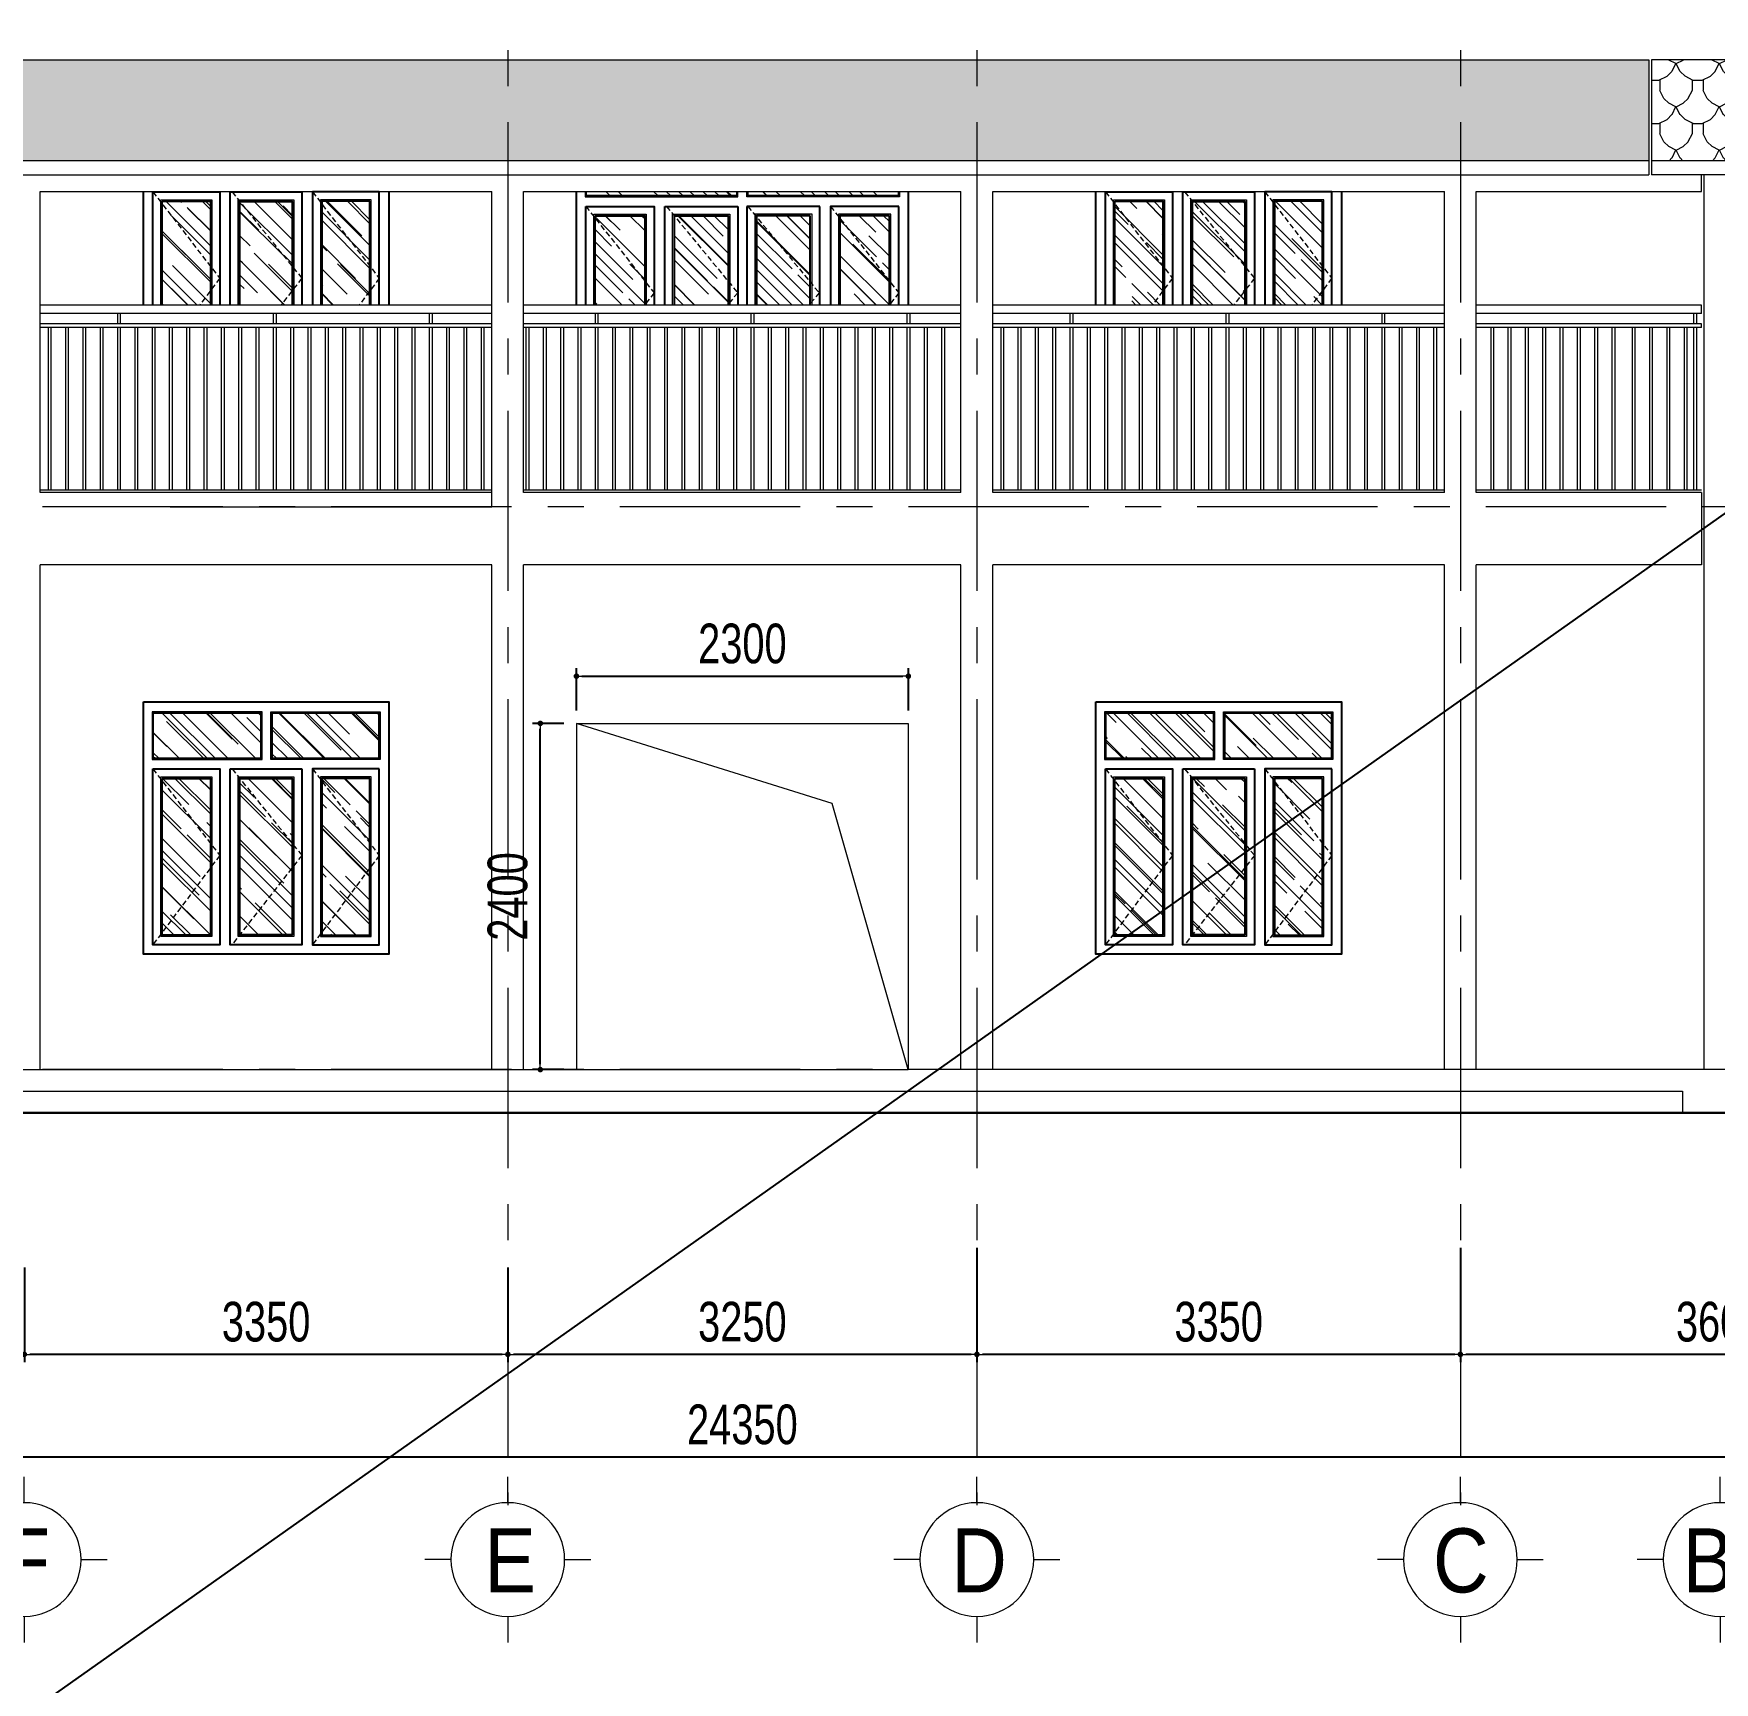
# Model space of a CAD drawing. Header units: millimetres. Extents: x -519517 to -431282, y -372679 to 113618.
# Drawn here: x -473977 to -462331, y -121075 to -109646 of the extents above; entities that cross this region are included whole.
import ezdxf
from ezdxf.enums import TextEntityAlignment as Align
from ezdxf.xclip import XClip

# ---------------------------------------------------------------- set-up
doc = ezdxf.new("R2010")
doc.units = ezdxf.units.MM
doc.header["$LTSCALE"] = 5
doc.header["$XCLIPFRAME"] = 0
for name, pattern in [('CENTER', [2, 1.25, -0.25, 0.25, -0.25]), ('CENTER2', [28.575, 19.05, -3.175, 3.175, -3.175]), ('DASHED2', [0.375, 0.25, -0.125])]:
    doc.linetypes.add(name, pattern=pattern)
doc.layers.get('0').update_dxf_attribs({"linetype": 'CENTER2'})
for name, color, linetype, lineweight in [('2', 2, 'Continuous', 20), ('21', 7, 'Continuous', 25), ('BICO-250-HATCH', 250, 'Continuous', 9), ('BICO-9-NÉT CỬA', 9, 'Continuous', 25), ('DIM', 156, 'Continuous', 13), ('hatch1 @ 1', 136, 'Continuous', 9), ('KMG MANH', 8, 'Continuous', 13), ('LC Dim', 8, 'Continuous', 18), ('LC ISO', 153, 'Continuous', 13), ('LC Net manh', 9, 'Continuous', 5), ('LC Text1', 3, 'Continuous', 20), ('manh2', 155, 'Continuous', 9), ('NOITHAT', 125, 'Continuous', 13), ('thay1', 63, 'Continuous', 18), ('truc', 76, 'CENTER', 9), ('ĐT-250-HATCH', 250, 'Continuous', 9)]:
    doc.layers.add(name, color=color, linetype=linetype, lineweight=lineweight)
doc.layers.add('KCS_Plotter', color=11, linetype='Continuous', plot=False)
doc.styles.add('HOATBIF', font='hoatbif.shx', dxfattribs={"width": 0.75})
doc.styles.add('LC 1', font='VHAVANB.TTF')
doc.dimstyles.new('Copy of 1-110', dxfattribs={"dimscale": 110, "dimtxt": 2.5, "dimasz": 0.35, "dimexe": 0.5, "dimexo": 0, "dimgap": 0.8, "dimtad": 1, "dimdec": 0, "dimzin": 0, "dimdsep": 46, "dimtxsty": 'HOATBIF', "dimblk1": 'DOT', "dimblk2": 'DOT', "dimsah": 1, "dimcen": -1, "dimdle": 1, "dimclrd": 256, "dimclre": 256, "dimclrt": 4, "dimadec": 3, "dimazin": 2, "dimtfac": 0.333333, "dimtdec": 0, "dimtix": 1, "dimtmove": 2, "dimatfit": 3, "dimldrblk": 'DOT', "dimfxl": 1, "dimtvp": 0.833333, "dimtolj": 1, "dimtzin": 0, "dimarcsym": 0})

# ---------------------------------------------------------------- blocks, each defined once
blk = doc.blocks.new('DOT')
at = {"color": 0, "linetype": 'ByBlock'}
blk.add_line((-0.5, 0), (-1, 0), dxfattribs=at)
at = {"color": 0, "linetype": 'ByBlock', "const_width": 0.5}
blk.add_lwpolyline([(-0.25, 0, 1), (0.25, 0, 1)], format="xyb", close=True, dxfattribs=at)
blk = doc.blocks.new('*D651')
at = {"layer": 'Defpoints', "color": 0, "transparency": 16777216}
for p in [(-464091, -118062), (-460491, -118117), (-464091, -118801)]:
    blk.add_point(p, dxfattribs=at)
at = {"layer": 'LC Dim', "lineweight": -2, "transparency": 16777216}
for p, q in [((-464091, -118062), (-464091, -118856)), ((-460491, -118117), (-460491, -118856)), ((-460530, -118801), (-464053, -118801))]:
    blk.add_line(p, q, dxfattribs=at)
at = {"layer": 'LC Dim', "lineweight": -2, "transparency": 16777216, "xscale": 38.5, "yscale": 38.5, "zscale": 38.5, "rotation": 180}
blk.add_blockref('DOT', (-464091, -118801), dxfattribs=at)
at = {"layer": 'LC Dim', "lineweight": -2, "transparency": 16777216, "xscale": 38.5, "yscale": 38.5, "zscale": 38.5}
blk.add_blockref('DOT', (-460491, -118801), dxfattribs=at)
at = {"layer": 'LC Dim', "color": 4, "transparency": 16777216, "insert": (-462291, -118576), "char_height": 275, "attachment_point": 5, "style": 'HOATBIF'}
blk.add_mtext('\\A1;3600', dxfattribs=at)
blk = doc.blocks.new('_Dot')
at = {"color": 0, "linetype": 'ByBlock', "lineweight": -2}
blk.add_line((-0.5, 0), (-1, 0), dxfattribs=at)
at = {"color": 0, "linetype": 'ByBlock', "const_width": 0.5}
blk.add_lwpolyline([(-0.25, 0, 1), (0.25, 0, 1)], format="xyb", close=True, dxfattribs=at)
blk = doc.blocks.new('*D652')
at = {"layer": 'Defpoints', "color": 0, "transparency": 16777216}
for p in [(-467441, -118062), (-464091, -118062), (-467441, -118801)]:
    blk.add_point(p, dxfattribs=at)
at = {"layer": 'LC Dim', "lineweight": -2, "transparency": 16777216}
for p, q in [((-467441, -118062), (-467441, -118856)), ((-464091, -118062), (-464091, -118856)), ((-464130, -118801), (-467403, -118801))]:
    blk.add_line(p, q, dxfattribs=at)
at = {"layer": 'LC Dim', "lineweight": -2, "transparency": 16777216, "xscale": 38.5, "yscale": 38.5, "zscale": 38.5, "rotation": 180}
blk.add_blockref('DOT', (-467441, -118801), dxfattribs=at)
at = {"layer": 'LC Dim', "lineweight": -2, "transparency": 16777216, "xscale": 38.5, "yscale": 38.5, "zscale": 38.5}
blk.add_blockref('DOT', (-464091, -118801), dxfattribs=at)
at = {"layer": 'LC Dim', "color": 4, "transparency": 16777216, "insert": (-465766, -118576), "char_height": 275, "attachment_point": 5, "style": 'HOATBIF'}
blk.add_mtext('\\A1;3350', dxfattribs=at)
blk = doc.blocks.new('*D653')
at = {"layer": 'Defpoints', "color": 0, "transparency": 16777216}
for p in [(-467441, -118062), (-470691, -118199), (-470691, -118801)]:
    blk.add_point(p, dxfattribs=at)
at = {"layer": 'LC Dim', "lineweight": -2, "transparency": 16777216}
for p, q in [((-467441, -118062), (-467441, -118856)), ((-470691, -118199), (-470691, -118856)), ((-467480, -118801), (-470653, -118801))]:
    blk.add_line(p, q, dxfattribs=at)
at = {"layer": 'LC Dim', "lineweight": -2, "transparency": 16777216, "xscale": 38.5, "yscale": 38.5, "zscale": 38.5, "rotation": 180}
blk.add_blockref('DOT', (-470691, -118801), dxfattribs=at)
at = {"layer": 'LC Dim', "lineweight": -2, "transparency": 16777216, "xscale": 38.5, "yscale": 38.5, "zscale": 38.5}
blk.add_blockref('DOT', (-467441, -118801), dxfattribs=at)
at = {"layer": 'LC Dim', "color": 4, "transparency": 16777216, "insert": (-469066, -118576), "char_height": 275, "attachment_point": 5, "style": 'HOATBIF'}
blk.add_mtext('\\A1;3250', dxfattribs=at)
blk = doc.blocks.new('*D654')
at = {"layer": 'Defpoints', "color": 0, "transparency": 16777216}
for p in [(-474041, -118199), (-470691, -118199), (-474041, -118801)]:
    blk.add_point(p, dxfattribs=at)
at = {"layer": 'LC Dim', "lineweight": -2, "transparency": 16777216}
for p, q in [((-474041, -118199), (-474041, -118856)), ((-470691, -118199), (-470691, -118856)), ((-470730, -118801), (-474003, -118801))]:
    blk.add_line(p, q, dxfattribs=at)
at = {"layer": 'LC Dim', "lineweight": -2, "transparency": 16777216, "xscale": 38.5, "yscale": 38.5, "zscale": 38.5, "rotation": 180}
blk.add_blockref('DOT', (-474041, -118801), dxfattribs=at)
at = {"layer": 'LC Dim', "lineweight": -2, "transparency": 16777216, "xscale": 38.5, "yscale": 38.5, "zscale": 38.5}
blk.add_blockref('DOT', (-470691, -118801), dxfattribs=at)
at = {"layer": 'LC Dim', "color": 4, "transparency": 16777216, "insert": (-472366, -118576), "char_height": 275, "attachment_point": 5, "style": 'HOATBIF'}
blk.add_mtext('\\A1;3350', dxfattribs=at)
blk = doc.blocks.new('*D657')
at = {"layer": 'Defpoints', "color": 0, "transparency": 16777216}
for p in [(-481241, -118062), (-456891, -118062), (-481241, -119513)]:
    blk.add_point(p, dxfattribs=at)
at = {"layer": 'LC Dim', "lineweight": -2, "transparency": 16777216}
for p, q in [((-481241, -118062), (-481241, -119568)), ((-456891, -118062), (-456891, -119568)), ((-456930, -119513), (-481203, -119513))]:
    blk.add_line(p, q, dxfattribs=at)
at = {"layer": 'LC Dim', "lineweight": -2, "transparency": 16777216, "xscale": 38.5, "yscale": 38.5, "zscale": 38.5, "rotation": 180}
blk.add_blockref('DOT', (-481241, -119513), dxfattribs=at)
at = {"layer": 'LC Dim', "lineweight": -2, "transparency": 16777216, "xscale": 38.5, "yscale": 38.5, "zscale": 38.5}
blk.add_blockref('DOT', (-456891, -119513), dxfattribs=at)
at = {"layer": 'LC Dim', "color": 4, "transparency": 16777216, "insert": (-469066, -119288), "char_height": 275, "attachment_point": 5, "style": 'HOATBIF'}
blk.add_mtext('\\A1;24350', dxfattribs=at)
blk = doc.blocks.new('cusoooo1')
at = {"layer": 'BICO-250-HATCH'}
h = blk.add_hatch(dxfattribs=at)
h.set_pattern_fill('AR-RROOF', color=256, scale=7, angle=45, style=0)
h.set_pattern_definition([(45, (288490.56, 96880.12), (150.8683, 402.315474), [2667, -355.6, 889, -177.8]), (45, (288594.91, 97110.2), (-292.93595, 41.48878), [533.4, -58.674, 1066.8, -133.35]), (45, (288446.56, 97049.85), (569.527843, 737.997448), [1422.4, -248.92, 711.2, -177.8])])
h.paths.add_polyline_path([(746940, -49275), (746196, -49275), (746196, -49592), (746940, -49592)])
h.paths.add_polyline_path([(747013, -49275), (747013, -49592), (747764, -49592), (747764, -49275)])
h.paths.add_polyline_path([(746261, -50816), (746594, -50816), (746594, -49729), (746261, -49729)])
h.paths.add_polyline_path([(746799, -50813), (747161, -50813), (747161, -49730), (746799, -49730)])
h.paths.add_polyline_path([(747366, -50816), (747699, -50816), (747699, -49729), (747366, -49729)])
at = {"layer": '21', "ltscale": 0.5}
blk.add_line((747764, -49592), (747764, -49275), dxfattribs=at)
at = {"layer": 'BICO-9-NÉT CỬA', "ltscale": 0.5}
for p, q in [((747222, -49664), (746732, -49664)), ((747228, -49664), (747208, -49664)), ((747228, -50882), (747228, -49664)), ((747228, -50882), (747228, -49664))]:
    blk.add_line(p, q, dxfattribs=at)
for points in [[(747830, -49198), (746130, -49198), (746130, -50948), (747830, -50948), (747830, -49198)], [(746940, -49275), (746196, -49275), (746196, -49592), (746940, -49592)], [(747013, -49275), (747764, -49275), (747764, -49592), (747013, -49592)], [(747161, -49730), (746799, -49730), (746799, -50813), (747161, -50813)]]:
    blk.add_lwpolyline(points, close=True, dxfattribs=at)
for points in [[(746196, -49592), (746196, -49275), (746940, -49275), (746940, -49592), (746196, -49592)], [(747764, -49592), (747764, -49275), (747013, -49275), (747013, -49592), (747764, -49592)], [(746732, -49664), (746732, -50882), (747222, -50882)], [(747222, -50882), (747228, -50882), (747228, -49664)]]:
    blk.add_lwpolyline(points, dxfattribs=at)
at = {"layer": 'BICO-9-NÉT CỬA'}
for points in [[(746196, -49664), (746659, -49664), (746659, -50882), (746196, -50882)], [(747764, -49664), (747301, -49664), (747301, -50882), (747764, -50882)], [(746261, -49729), (746594, -49729), (746594, -50816), (746261, -50816)], [(747699, -49729), (747366, -49729), (747366, -50816), (747699, -50816)]]:
    blk.add_lwpolyline(points, close=True, dxfattribs=at)
at = {"layer": 'manh2'}
for points in [[(746946, -49269), (746190, -49269), (746190, -49598), (746946, -49598)], [(747007, -49269), (747770, -49269), (747770, -49598), (747007, -49598)], [(746251, -49719), (746604, -49719), (746604, -50826), (746251, -50826)], [(747173, -49718), (746787, -49718), (746787, -50825), (747173, -50825)], [(747709, -49719), (747356, -49719), (747356, -50826), (747709, -50826)]]:
    blk.add_lwpolyline(points, close=True, dxfattribs=at)
at = {"layer": 'NOITHAT', "linetype": 'DASHED2', "ltscale": 30}
for points in [[(746659, -49664), (746196, -50263), (746659, -50882)], [(747216, -49664), (746732, -50263), (747216, -50882)], [(747764, -49664), (747301, -50263), (747764, -50882)]]:
    blk.add_lwpolyline(points, dxfattribs=at)
blk = doc.blocks.new('cuavom')
at = {"layer": 'BICO-250-HATCH'}
h = blk.add_hatch(dxfattribs=at)
h.set_pattern_fill('AR-RROOF', color=256, scale=7, angle=45, style=0)
h.set_pattern_definition([(45, (-771468.38, 37607.26), (150.868303, 402.315474), [2667, -355.6, 889, -177.8]), (45, (-771364.03, 37837.34), (-292.935955, 41.48878), [533.4, -58.674, 1066.8, -133.35]), (45, (-771512.39, 37776.99), (569.527843, 737.997448), [1422.4, -248.92, 711.2, -177.8])])
h.paths.add_polyline_path([(-1033, -400), (1033, -400, 0.31937)])
h.paths.add_polyline_path([(-1084, -477), (-1084, -794), (-37, -794), (-37, -477)])
h.paths.add_polyline_path([(36, -477), (36, -794), (1084, -794), (1084, -477)])
h.paths.add_polyline_path([(676, -1383), (1019, -949), (1019, -931), (676, -931)])
h.paths.add_polyline_path([(1019, -949), (676, -1383), (676, -1550), (1019, -1999)])
h.paths.add_polyline_path([(676, -2018), (1019, -2018), (1019, -1999), (676, -1550)])
h.paths.add_polyline_path([(471, -2015), (471, -2015), (99, -1549), (99, -2015)])
h.paths.add_polyline_path([(99, -1549), (471, -2015), (471, -933), (99, -1384)])
h.paths.add_polyline_path([(99, -1384), (471, -933), (471, -932), (99, -932)])
h.paths.add_polyline_path([(-99, -940), (-471, -1391), (-471, -1541), (-99, -2007)])
h.paths.add_polyline_path([(-99, -940), (-99, -932), (-471, -932), (-471, -1391)])
h.paths.add_polyline_path([(-471, -2015), (-99, -2015), (-99, -2007), (-471, -1541)])
h.paths.add_polyline_path([(-676, -949), (-1019, -1383), (-1019, -1550), (-676, -1999)])
h.paths.add_polyline_path([(-1019, -1550), (-1019, -2018), (-676, -2018), (-676, -1999)])
h.paths.add_polyline_path([(-676, -949), (-676, -931), (-1019, -931), (-1019, -1383)])
at = {"layer": '21', "ltscale": 0.5}
blk.add_line((1084, -794), (1084, -477), dxfattribs=at)
at = {"layer": 'BICO-9-NÉT CỬA', "ltscale": 0.5}
for p, q in [((-538, -2084), (-538, -866)), ((-538, -866), (-518, -866)), ((-538, -2084), (-538, -866)), ((-532, -866), (-32, -866)), ((532, -866), (32, -866)), ((538, -866), (518, -866)), ((538, -2084), (538, -866)), ((538, -2084), (538, -866))]:
    blk.add_line(p, q, dxfattribs=at)
for points in [[(-1150, -400), (-1150, -2150), (1150, -2150), (1150, -400), (1150, -400)], [(1033, -400), (-1033, -400)], [(-1084, -794), (-1084, -477), (-37, -477), (-37, -794), (-1084, -794)], [(1084, -794), (1084, -477), (36, -477), (36, -794), (1084, -794)], [(-532, -2084), (-538, -2084), (-538, -866)], [(-32, -866), (-32, -2084), (-532, -2084)], [(32, -866), (32, -2084), (532, -2084)], [(532, -2084), (538, -2084), (538, -866)]]:
    blk.add_lwpolyline(points, dxfattribs=at)
for points in [[(-37, -477), (-1084, -477), (-1084, -794), (-37, -794)], [(36, -477), (1084, -477), (1084, -794), (36, -794)], [(-471, -932), (-99, -932), (-99, -2015), (-471, -2015)], [(471, -932), (99, -932), (99, -2015), (471, -2015)]]:
    blk.add_lwpolyline(points, close=True, dxfattribs=at)
at = {"layer": 'BICO-9-NÉT CỬA'}
for points in [[(-1084, -866), (-611, -866), (-611, -2084), (-1084, -2084)], [(-1019, -931), (-676, -931), (-676, -2018), (-1019, -2018)], [(1084, -866), (611, -866), (611, -2084), (1084, -2084)], [(1019, -931), (676, -931), (676, -2018), (1019, -2018)]]:
    blk.add_lwpolyline(points, close=True, dxfattribs=at)
at = {"layer": 'BICO-9-NÉT CỬA', "ltscale": 0.5}
for radius, start, end in [(1853, 51.6373, 128.3627), (1783, 54.5761, 125.4239)]:
    blk.add_arc((0, -1853), radius, start, end, dxfattribs=at)
at = {"layer": 'manh2'}
for points in [[(-31, -471), (-1090, -471), (-1090, -800), (-31, -800)], [(30, -471), (1090, -471), (1090, -800), (30, -800)], [(-1029, -921), (-666, -921), (-666, -2028), (-1029, -2028)], [(-483, -920), (-87, -920), (-87, -2027), (-483, -2027)], [(483, -920), (87, -920), (87, -2027), (483, -2027)], [(1029, -921), (666, -921), (666, -2028), (1029, -2028)]]:
    blk.add_lwpolyline(points, close=True, dxfattribs=at)
at = {"layer": 'NOITHAT', "linetype": 'DASHED2', "ltscale": 30}
for points in [[(-611, -866), (-1084, -1465), (-611, -2084)], [(-38, -866), (-532, -1465), (-38, -2084)], [(526, -866), (32, -1465), (526, -2084)], [(1084, -866), (611, -1465), (1084, -2084)]]:
    blk.add_lwpolyline(points, dxfattribs=at)
blk = doc.blocks.new('TTRUC')
at = {"layer": 'LC ISO'}
for p, q in [((0, 6.95), (0, 10.13)), ((-6.95, 0), (-10.13, 0)), ((6.95, 0), (10.13, 0)), ((0, -6.95), (0, -10.13))]:
    blk.add_line(p, q, dxfattribs=at)
at = {"layer": 'LC Net manh'}
blk.add_circle((0, 0), 6.95, dxfattribs=at)
blk = doc.blocks.new('*D726')
at = {"layer": 'Defpoints', "color": 0, "transparency": 16777216}
for p in [(-467916, -114100), (-470216, -114337), (-467916, -114337)]:
    blk.add_point(p, dxfattribs=at)
at = {"layer": 'LC Dim', "lineweight": -2, "transparency": 16777216}
for p, q in [((-470216, -114337), (-470216, -114045)), ((-470178, -114100), (-467955, -114100)), ((-467916, -114337), (-467916, -114045))]:
    blk.add_line(p, q, dxfattribs=at)
at = {"layer": 'LC Dim', "lineweight": -2, "transparency": 16777216, "xscale": 38.5, "yscale": 38.5, "zscale": 38.5, "rotation": 180}
blk.add_blockref('DOT', (-470216, -114100), dxfattribs=at)
at = {"layer": 'LC Dim', "lineweight": -2, "transparency": 16777216, "xscale": 38.5, "yscale": 38.5, "zscale": 38.5}
blk.add_blockref('DOT', (-467916, -114100), dxfattribs=at)
at = {"layer": 'LC Dim', "color": 4, "transparency": 16777216, "insert": (-469066, -113875), "char_height": 275, "attachment_point": 5, "style": 'HOATBIF'}
blk.add_mtext('\\A1;2300', dxfattribs=at)
blk = doc.blocks.new('*D727')
at = {"layer": 'Defpoints', "color": 0, "transparency": 16777216}
for p in [(-470466, -114427), (-470303, -114427), (-470303, -116827)]:
    blk.add_point(p, dxfattribs=at)
at = {"layer": 'LC Dim', "lineweight": -2, "transparency": 16777216}
for p, q in [((-470303, -114427), (-470521, -114427)), ((-470466, -116789), (-470466, -114466)), ((-470303, -116827), (-470521, -116827))]:
    blk.add_line(p, q, dxfattribs=at)
at = {"layer": 'LC Dim', "lineweight": -2, "transparency": 16777216, "xscale": 38.5, "yscale": 38.5, "zscale": 38.5}
for p, rotation in [((-470466, -114427), 90), ((-470466, -116827), 270)]:
    blk.add_blockref('DOT', p, dxfattribs=dict(at, rotation=rotation))
at = {"layer": 'LC Dim', "color": 4, "transparency": 16777216, "insert": (-470692, -115627), "char_height": 275, "attachment_point": 5, "rotation": 90, "style": 'HOATBIF'}
blk.add_mtext('\\A1;2400', dxfattribs=at)

msp = doc.modelspace()

# ---------------------------------------------------------------- hatches: boundary and pattern name
at = {"layer": 'hatch1 @ 1'}
h = msp.add_hatch(dxfattribs=at)
h.set_pattern_fill('NTA-MD01', color=256, scale=400)
h.set_pattern_definition([(0, (8069.9, -42885.78), (0, 400), [40, -360]), (0, (8429.9, -42885.78), (0, 400), [40, -360]), (0, (8229.9, -42685.78), (0, 400), [80, -320]), (90, (8069.9, -42565.78), (-400, 2e-14), [80, -320]), (90, (8269.9, -42765.78), (-400, 2e-14), [80, -320]), (45, (8189.9, -42845.78), (0, 400), [113.1371, -452.54834]), (45, (8189.9, -42785.78), (0, 400), [113.1371, -452.54834]), (45, (8389.9, -42645.78), (0, 400), [113.1371, -452.54834]), (45, (8389.9, -42585.78), (0, 400), [113.1371, -452.54834]), (135, (8149.9, -42645.78), (-400, 4e-14), [113.1371, -452.54834]), (135, (8149.9, -42585.78), (-400, 4e-14), [113.1371, -452.54834]), (135, (8349.9, -42845.78), (-400, 4e-14), [113.1371, -452.54834]), (135, (8349.9, -42785.78), (-400, 4e-14), [113.1371, -452.54834]), (26.56505, (8109.9, -42885.78), (400, 3e-07), [89.44, -804.9872]), (26.56505, (8309.9, -42685.78), (400, 3e-07), [89.44, -804.9872]), (26.56505, (8129.9, -42815.78), (400, 3e-07), [67.08, -827.3472]), (26.56505, (8409.9, -42815.78), (400, 3e-07), [67.08, -827.3472]), (26.56505, (8209.9, -42615.78), (400, 3e-07), [67.08, -827.3472]), (26.56505, (8329.9, -42615.78), (400, 3e-07), [67.08, -827.3472]), (333.43495, (8349.9, -42845.78), (400, -3e-07), [89.44, -804.9872]), (333.43495, (8149.9, -42645.78), (400, -3e-07), [89.44, -804.9872]), (333.43495, (8069.9, -42785.78), (400, -3e-07), [67.08, -827.3472]), (333.43495, (8349.9, -42785.78), (400, -3e-07), [67.08, -827.3472]), (333.43495, (8149.9, -42585.78), (400, -3e-07), [67.08, -827.3472]), (333.43495, (8269.9, -42585.78), (400, -3e-07), [67.08, -827.3472])])
h.paths.add_polyline_path([(-475346.5, -109827.1), (-475346.5, -110525.5), (-474041.5, -110525.5), (-474041.5, -109827.1)])
h.paths.add_polyline_path([(-474041.5, -109827.1), (-474041.5, -110525.5), (-470691.5, -110525.5), (-470691.5, -109827.1)])
h.paths.add_polyline_path([(-470691.5, -109827.1), (-470691.5, -110525.5), (-467441.5, -110525.5), (-467441.5, -109827.1)])
h.paths.add_polyline_path([(-467441.5, -109827.1), (-467441.5, -110525.5), (-464091.5, -110525.5), (-464091.5, -109827.1)])
h.paths.add_polyline_path([(-464091.5, -109827.1), (-464091.5, -110525.5), (-462786.5, -110525.5), (-462786.5, -109827.1)])
at = {"layer": 'ĐT-250-HATCH'}
h = msp.add_hatch(dxfattribs=at)
h.set_pattern_fill('MISC02', color=256, scale=50, style=0, pattern_type=2)
h.set_pattern_definition([(26.56505, (-1277815.7, -76369.8), (6e-06, 299.99982), [63.167, -607.6535]), (26.56505, (-1278115.7, -76369.8), (6e-06, 299.99982), [63.167, -607.6535]), (63.43495, (-1277725.22, -76307.57), (-6e-06, 299.999824), [60.3815, -610.439]), (63.43495, (-1278025.22, -76307.57), (-6e-06, 299.999824), [60.3815, -610.439]), (45, (-1278059.2, -76341.55), (2e-14, 299.99995), [48.057, -376.207]), (135, (-1278234.74, -76341.55), (2e-14, 299.99995), [48.057, -376.207]), (0, (-1278178.24, -76369.8), (0, 300), [62.5425, -237.4575]), (116.56505, (-1277968.72, -76307.57), (6e-06, 299.999824), [60.3815, -610.439]), (116.56505, (-1278268.72, -76307.57), (6e-06, 299.999824), [60.3815, -610.439]), (153.43495, (-1277878.24, -76369.8), (-6e-06, 299.99982), [63.167, -607.6535]), (153.43495, (-1278178.24, -76369.8), (-6e-06, 299.99982), [63.167, -607.6535]), (270, (-1278109.47, -76069.8), (300, -6e-14), [68.771, -231.229]), (135, (-1278047.24, -76229.05), (2e-14, 299.99995), [48.057, -376.207]), (153.43495, (-1277698.2, -76253.56), (-6e-06, 299.99982), [54.81, -616.01]), (153.43495, (-1277998.2, -76253.56), (-6e-06, 299.99982), [54.81, -616.01]), (116.56505, (-1277781.22, -76195.07), (6e-06, 299.999824), [63.167, -607.6535]), (116.56505, (-1278081.22, -76195.07), (6e-06, 299.999824), [63.167, -607.6535]), (63.43495, (-1277912.72, -76195.07), (-6e-06, 299.999824), [63.167, -607.6535]), (63.43495, (-1278212.72, -76195.07), (-6e-06, 299.999824), [63.167, -607.6535]), (45, (-1278246.7, -76229.05), (2e-14, 299.99995), [48.057, -376.207]), (270, (-1278184.47, -76069.8), (300, -6e-14), [68.771, -231.229]), (26.56505, (-1277995.72, -76253.56), (6e-06, 299.99982), [54.81, -616.01]), (26.56505, (-1278295.72, -76253.56), (6e-06, 299.99982), [54.81, -616.01])])
h.paths.add_polyline_path([(-456416.5, -110527.1), (-460491.5, -110527.1), (-460491.5, -109827.1), (-456416.5, -109827.1)])
h.paths.add_polyline_path([(-460491.5, -110527.1), (-462766.5, -110527.1), (-462766.5, -109827.1), (-460491.5, -109827.1)])

# ---------------------------------------------------------------- linework, layer by layer
at = {"layer": '2'}
for p, q in [((-475346.5, -109827.1), (-462786.5, -109827.1)), ((-462786.5, -109827.1), (-462786.5, -110625.5)), ((-462766.5, -109827.1), (-462766.5, -110625.5)), ((-456416.5, -109827.1), (-462766.5, -109827.1)), ((-475346.5, -110525.5), (-462786.5, -110525.5)), ((-475346.5, -110625.5), (-462786.5, -110625.5)), ((-456416.5, -110527.1), (-462766.5, -110527.1)), ((-456416.5, -110625.5), (-462766.5, -110625.5)), ((-462421.5, -110740.2), (-462421.5, -110625.5)), ((-462401.5, -116827.1), (-462401.5, -110625.5)), ((-473931.5, -110740.2), (-470801.5, -110740.2)), ((-470581.5, -110740.2), (-467551.5, -110740.2)), ((-467331.5, -110740.2), (-464201.5, -110740.2)), ((-463981.5, -110740.2), (-462421.5, -110740.2)), ((-470216.5, -114427.1), (-470216.5, -116827.1)), ((-467916.5, -114427.1), (-467916.5, -116827.1)), ((-481351.5, -116827.1), (-470216.5, -116827.1)), ((-462551.5, -116977.1), (-462551.5, -117127.1))]:
    msp.add_line(p, q, dxfattribs=at)
for points in [[(-470216.5, -114427.1), (-467916.5, -114427.1)], [(-470216.5, -116827.1), (-467916.5, -116827.1)], [(-481651.5, -117127.1), (-481651.5, -116977.1), (-462551.5, -116977.1)]]:
    msp.add_lwpolyline(points, dxfattribs=at)
at = {"layer": '2', "const_width": 15}
msp.add_lwpolyline([(-455301, -117127.1), (-482721.7, -117127.1)], dxfattribs=at)
at = {"layer": 'DIM'}
msp.add_lwpolyline([(-467916.5, -116827.1), (-468443.9, -114983.4), (-470216.5, -114427.1)], dxfattribs=at)
at = {"layer": 'KCS_Plotter'}
msp.add_line((-490081.8, -132648.4), (-442831.8, -99235.9), dxfattribs=at)
at = {"layer": 'KMG MANH'}
for p, q in [((-470801.5, -111527.1), (-473931.5, -111527.1)), ((-467551.5, -111527.1), (-470581.5, -111527.1)), ((-464201.5, -111527.1), (-467331.5, -111527.1)), ((-462421.5, -111527.1), (-463981.5, -111527.1)), ((-470801.5, -111587.1), (-473931.5, -111587.1)), ((-470801.5, -111657.1), (-473931.5, -111657.1)), ((-473396.5, -111587.1), (-473396.5, -111657.1)), ((-473376.5, -111587.1), (-473376.5, -111657.1)), ((-472316.5, -111587.1), (-472316.5, -111657.1)), ((-472296.5, -111587.1), (-472296.5, -111657.1)), ((-471236.5, -111587.1), (-471236.5, -111657.1)), ((-471216.5, -111587.1), (-471216.5, -111657.1)), ((-467551.5, -111587.1), (-470581.5, -111587.1)), ((-467551.5, -111657.1), (-470581.5, -111657.1)), ((-470086.5, -111587.1), (-470086.5, -111657.1)), ((-470066.5, -111587.1), (-470066.5, -111657.1)), ((-469006.5, -111587.1), (-469006.5, -111657.1)), ((-468986.5, -111587.1), (-468986.5, -111657.1)), ((-467926.5, -111587.1), (-467926.5, -111657.1)), ((-467906.5, -111587.1), (-467906.5, -111657.1)), ((-464201.5, -111587.1), (-467331.5, -111587.1)), ((-464201.5, -111657.1), (-467331.5, -111657.1)), ((-466796.5, -111587.1), (-466796.5, -111657.1)), ((-466776.5, -111587.1), (-466776.5, -111657.1)), ((-465716.5, -111587.1), (-465716.5, -111657.1)), ((-465696.5, -111587.1), (-465696.5, -111657.1)), ((-464636.5, -111587.1), (-464636.5, -111657.1)), ((-464616.5, -111587.1), (-464616.5, -111657.1)), ((-462421.5, -111587.1), (-463981.5, -111587.1)), ((-462421.5, -111657.1), (-463981.5, -111657.1)), ((-462476.5, -111587.1), (-462476.5, -111657.1)), ((-462456.5, -111587.1), (-462456.5, -111657.1)), ((-470801.5, -111682.1), (-473931.5, -111682.1)), ((-467551.5, -111682.1), (-470581.5, -111682.1)), ((-464201.5, -111682.1), (-467331.5, -111682.1)), ((-462421.5, -111682.1), (-463981.5, -111682.1))]:
    msp.add_line(p, q, dxfattribs=at)
at = {"layer": 'KMG MANH', "ltscale": 5}
for p, q in [((-473876.5, -111682.1), (-473876.5, -112807.1)), ((-473856.5, -111682.1), (-473856.5, -112807.1)), ((-473756.5, -111682.1), (-473756.5, -112807.1)), ((-473736.5, -111682.1), (-473736.5, -112807.1)), ((-473636.5, -111682.1), (-473636.5, -112807.1)), ((-473616.5, -111682.1), (-473616.5, -112807.1)), ((-473516.5, -111682.1), (-473516.5, -112807.1)), ((-473496.5, -111682.1), (-473496.5, -112807.1)), ((-473396.5, -111682.1), (-473396.5, -112807.1)), ((-473376.5, -111682.1), (-473376.5, -112807.1)), ((-473276.5, -111682.1), (-473276.5, -112807.1)), ((-473256.5, -111682.1), (-473256.5, -112807.1)), ((-473156.5, -111682.1), (-473156.5, -112807.1)), ((-473136.5, -111682.1), (-473136.5, -112807.1)), ((-473036.5, -111682.1), (-473036.5, -112807.1)), ((-473016.5, -111682.1), (-473016.5, -112807.1)), ((-472916.5, -111682.1), (-472916.5, -112807.1)), ((-472896.5, -111682.1), (-472896.5, -112807.1)), ((-472796.5, -111682.1), (-472796.5, -112807.1)), ((-472776.5, -111682.1), (-472776.5, -112807.1)), ((-472676.5, -111682.1), (-472676.5, -112807.1)), ((-472656.5, -111682.1), (-472656.5, -112807.1)), ((-472556.5, -111682.1), (-472556.5, -112807.1)), ((-472536.5, -111682.1), (-472536.5, -112807.1)), ((-472436.5, -111682.1), (-472436.5, -112807.1)), ((-472416.5, -111682.1), (-472416.5, -112807.1)), ((-472316.5, -111682.1), (-472316.5, -112807.1)), ((-472296.5, -111682.1), (-472296.5, -112807.1)), ((-472196.5, -111682.1), (-472196.5, -112807.1)), ((-472176.5, -111682.1), (-472176.5, -112807.1)), ((-472076.5, -111682.1), (-472076.5, -112807.1)), ((-472056.5, -111682.1), (-472056.5, -112807.1)), ((-471956.5, -111682.1), (-471956.5, -112807.1)), ((-471936.5, -111682.1), (-471936.5, -112807.1)), ((-471836.5, -111682.1), (-471836.5, -112807.1)), ((-471816.5, -111682.1), (-471816.5, -112807.1)), ((-471716.5, -111682.1), (-471716.5, -112807.1)), ((-471696.5, -111682.1), (-471696.5, -112807.1)), ((-471596.5, -111682.1), (-471596.5, -112807.1)), ((-471576.5, -111682.1), (-471576.5, -112807.1)), ((-471476.5, -111682.1), (-471476.5, -112807.1)), ((-471456.5, -111682.1), (-471456.5, -112807.1)), ((-471356.5, -111682.1), (-471356.5, -112807.1)), ((-471336.5, -111682.1), (-471336.5, -112807.1)), ((-471236.5, -111682.1), (-471236.5, -112807.1)), ((-471216.5, -111682.1), (-471216.5, -112807.1)), ((-471116.5, -111682.1), (-471116.5, -112807.1)), ((-471096.5, -111682.1), (-471096.5, -112807.1)), ((-470996.5, -111682.1), (-470996.5, -112807.1)), ((-470976.5, -111682.1), (-470976.5, -112807.1)), ((-470876.5, -111682.1), (-470876.5, -112807.1)), ((-470856.5, -111682.1), (-470856.5, -112807.1)), ((-470566.5, -111682.1), (-470566.5, -112807.1)), ((-470546.5, -111682.1), (-470546.5, -112807.1)), ((-470446.5, -111682.1), (-470446.5, -112807.1)), ((-470426.5, -111682.1), (-470426.5, -112807.1)), ((-470326.5, -111682.1), (-470326.5, -112807.1)), ((-470306.5, -111682.1), (-470306.5, -112807.1)), ((-470206.5, -111682.1), (-470206.5, -112807.1)), ((-470186.5, -111682.1), (-470186.5, -112807.1)), ((-470086.5, -111682.1), (-470086.5, -112807.1)), ((-470066.5, -111682.1), (-470066.5, -112807.1)), ((-469966.5, -111682.1), (-469966.5, -112807.1)), ((-469946.5, -111682.1), (-469946.5, -112807.1)), ((-469846.5, -111682.1), (-469846.5, -112807.1)), ((-469826.5, -111682.1), (-469826.5, -112807.1)), ((-469726.5, -111682.1), (-469726.5, -112807.1)), ((-469706.5, -111682.1), (-469706.5, -112807.1)), ((-469606.5, -111682.1), (-469606.5, -112807.1)), ((-469586.5, -111682.1), (-469586.5, -112807.1)), ((-469486.5, -111682.1), (-469486.5, -112807.1)), ((-469466.5, -111682.1), (-469466.5, -112807.1)), ((-469366.5, -111682.1), (-469366.5, -112807.1)), ((-469346.5, -111682.1), (-469346.5, -112807.1)), ((-469246.5, -111682.1), (-469246.5, -112807.1)), ((-469226.5, -111682.1), (-469226.5, -112807.1)), ((-469126.5, -111682.1), (-469126.5, -112807.1)), ((-469106.5, -111682.1), (-469106.5, -112807.1)), ((-469006.5, -111682.1), (-469006.5, -112807.1)), ((-468986.5, -111682.1), (-468986.5, -112807.1)), ((-468886.5, -111682.1), (-468886.5, -112807.1)), ((-468866.5, -111682.1), (-468866.5, -112807.1)), ((-468766.5, -111682.1), (-468766.5, -112807.1)), ((-468746.5, -111682.1), (-468746.5, -112807.1)), ((-468646.5, -111682.1), (-468646.5, -112807.1)), ((-468626.5, -111682.1), (-468626.5, -112807.1)), ((-468526.5, -111682.1), (-468526.5, -112807.1)), ((-468506.5, -111682.1), (-468506.5, -112807.1)), ((-468406.5, -111682.1), (-468406.5, -112807.1)), ((-468386.5, -111682.1), (-468386.5, -112807.1)), ((-468286.5, -111682.1), (-468286.5, -112807.1)), ((-468266.5, -111682.1), (-468266.5, -112807.1)), ((-468166.5, -111682.1), (-468166.5, -112807.1)), ((-468146.5, -111682.1), (-468146.5, -112807.1)), ((-468046.5, -111682.1), (-468046.5, -112807.1)), ((-468026.5, -111682.1), (-468026.5, -112807.1)), ((-467926.5, -111682.1), (-467926.5, -112807.1)), ((-467906.5, -111682.1), (-467906.5, -112807.1)), ((-467806.5, -111682.1), (-467806.5, -112807.1)), ((-467786.5, -111682.1), (-467786.5, -112807.1)), ((-467686.5, -111682.1), (-467686.5, -112807.1)), ((-467666.5, -111682.1), (-467666.5, -112807.1)), ((-467276.5, -111682.1), (-467276.5, -112807.1)), ((-467256.5, -111682.1), (-467256.5, -112807.1)), ((-467156.5, -111682.1), (-467156.5, -112807.1)), ((-467136.5, -111682.1), (-467136.5, -112807.1)), ((-467036.5, -111682.1), (-467036.5, -112807.1)), ((-467016.5, -111682.1), (-467016.5, -112807.1)), ((-466916.5, -111682.1), (-466916.5, -112807.1)), ((-466896.5, -111682.1), (-466896.5, -112807.1)), ((-466796.5, -111682.1), (-466796.5, -112807.1)), ((-466776.5, -111682.1), (-466776.5, -112807.1)), ((-466676.5, -111682.1), (-466676.5, -112807.1)), ((-466656.5, -111682.1), (-466656.5, -112807.1)), ((-466556.5, -111682.1), (-466556.5, -112807.1)), ((-466536.5, -111682.1), (-466536.5, -112807.1)), ((-466436.5, -111682.1), (-466436.5, -112807.1)), ((-466416.5, -111682.1), (-466416.5, -112807.1)), ((-466316.5, -111682.1), (-466316.5, -112807.1)), ((-466296.5, -111682.1), (-466296.5, -112807.1)), ((-466196.5, -111682.1), (-466196.5, -112807.1)), ((-466176.5, -111682.1), (-466176.5, -112807.1)), ((-466076.5, -111682.1), (-466076.5, -112807.1)), ((-466056.5, -111682.1), (-466056.5, -112807.1)), ((-465956.5, -111682.1), (-465956.5, -112807.1)), ((-465936.5, -111682.1), (-465936.5, -112807.1)), ((-465836.5, -111682.1), (-465836.5, -112807.1)), ((-465816.5, -111682.1), (-465816.5, -112807.1)), ((-465716.5, -111682.1), (-465716.5, -112807.1)), ((-465696.5, -111682.1), (-465696.5, -112807.1)), ((-465596.5, -111682.1), (-465596.5, -112807.1)), ((-465576.5, -111682.1), (-465576.5, -112807.1)), ((-465476.5, -111682.1), (-465476.5, -112807.1)), ((-465456.5, -111682.1), (-465456.5, -112807.1)), ((-465356.5, -111682.1), (-465356.5, -112807.1)), ((-465336.5, -111682.1), (-465336.5, -112807.1)), ((-465236.5, -111682.1), (-465236.5, -112807.1)), ((-465216.5, -111682.1), (-465216.5, -112807.1)), ((-465116.5, -111682.1), (-465116.5, -112807.1)), ((-465096.5, -111682.1), (-465096.5, -112807.1)), ((-464996.5, -111682.1), (-464996.5, -112807.1)), ((-464976.5, -111682.1), (-464976.5, -112807.1)), ((-464876.5, -111682.1), (-464876.5, -112807.1)), ((-464856.5, -111682.1), (-464856.5, -112807.1)), ((-464756.5, -111682.1), (-464756.5, -112807.1)), ((-464736.5, -111682.1), (-464736.5, -112807.1)), ((-464636.5, -111682.1), (-464636.5, -112807.1)), ((-464616.5, -111682.1), (-464616.5, -112807.1)), ((-464516.5, -111682.1), (-464516.5, -112807.1)), ((-464496.5, -111682.1), (-464496.5, -112807.1)), ((-464396.5, -111682.1), (-464396.5, -112807.1)), ((-464376.5, -111682.1), (-464376.5, -112807.1)), ((-464276.5, -111682.1), (-464276.5, -112807.1)), ((-464256.5, -111682.1), (-464256.5, -112807.1)), ((-463881.5, -111682.1), (-463881.5, -112807.1)), ((-463861.5, -111682.1), (-463861.5, -112807.1)), ((-463761.5, -111682.1), (-463761.5, -112807.1)), ((-463741.5, -111682.1), (-463741.5, -112807.1)), ((-463641.5, -111682.1), (-463641.5, -112807.1)), ((-463621.5, -111682.1), (-463621.5, -112807.1)), ((-463521.5, -111682.1), (-463521.5, -112807.1)), ((-463501.5, -111682.1), (-463501.5, -112807.1)), ((-463401.5, -111682.1), (-463401.5, -112807.1)), ((-463381.5, -111682.1), (-463381.5, -112807.1)), ((-463281.5, -111682.1), (-463281.5, -112807.1)), ((-463261.5, -111682.1), (-463261.5, -112807.1)), ((-463161.5, -111682.1), (-463161.5, -112807.1)), ((-463141.5, -111682.1), (-463141.5, -112807.1)), ((-463041.5, -111682.1), (-463041.5, -112807.1)), ((-463021.5, -111682.1), (-463021.5, -112807.1)), ((-462901.5, -111682.1), (-462901.5, -112807.1)), ((-462881.5, -111682.1), (-462881.5, -112807.1)), ((-462781.5, -111682.1), (-462781.5, -112807.1)), ((-462761.5, -111682.1), (-462761.5, -112807.1)), ((-462661.5, -111682.1), (-462661.5, -112807.1)), ((-462641.5, -111682.1), (-462641.5, -112807.1)), ((-462541.5, -111682.1), (-462541.5, -112807.1)), ((-462521.5, -111682.1), (-462521.5, -112807.1)), ((-462476.5, -111682.1), (-462476.5, -112807.1)), ((-462456.5, -111682.1), (-462456.5, -112807.1)), ((-473931.5, -112807.1), (-470801.5, -112807.1)), ((-470581.5, -112807.1), (-467551.5, -112807.1)), ((-467331.5, -112807.1), (-464201.5, -112807.1)), ((-463981.5, -112807.1), (-462421.5, -112807.1))]:
    msp.add_line(p, q, dxfattribs=at)
at = {"layer": 'LC Dim'}
for p, q in [((-462421.5, -111587.1), (-462421.5, -111527.1)), ((-462421.5, -111682.1), (-462421.5, -111657.1)), ((-473031.5, -112927.1), (-470801.5, -112927.1))]:
    msp.add_line(p, q, dxfattribs=at)
at = {"layer": 'thay1'}
for p, q in [((-473931.5, -112827.1), (-473931.5, -110740.2)), ((-470801.5, -112927.1), (-470801.5, -110740.2)), ((-470581.5, -112827.1), (-470581.5, -110740.2)), ((-467551.5, -112827.1), (-467551.5, -110740.2)), ((-467331.5, -112827.1), (-467331.5, -110740.2)), ((-464201.5, -112827.1), (-464201.5, -110740.2)), ((-463981.5, -112827.1), (-463981.5, -110740.2)), ((-470801.5, -112827.1), (-473931.5, -112827.1)), ((-467551.5, -112827.1), (-470581.5, -112827.1)), ((-464201.5, -112827.1), (-467331.5, -112827.1)), ((-462421.5, -112827.1), (-463981.5, -112827.1)), ((-462421.5, -112827.1), (-462421.5, -113327.1)), ((-473931.5, -116827.1), (-473931.5, -113327.1)), ((-470801.5, -113327.1), (-473931.5, -113327.1)), ((-470801.5, -116827.1), (-470801.5, -113327.1)), ((-470581.5, -116827.1), (-470581.5, -113327.1)), ((-467551.5, -113327.1), (-470581.5, -113327.1)), ((-467551.5, -116827.1), (-467551.5, -113327.1)), ((-467331.5, -116827.1), (-467331.5, -113327.1)), ((-464201.5, -113327.1), (-467331.5, -113327.1)), ((-464201.5, -116827.1), (-464201.5, -113327.1)), ((-463981.5, -116827.1), (-463981.5, -113327.1)), ((-462421.5, -113327.1), (-463981.5, -113327.1)), ((-462401.5, -116827.1), (-467916.5, -116827.1))]:
    msp.add_line(p, q, dxfattribs=at)
at = {"layer": 'truc', "ltscale": 200}
for p, q in [((-470691.5, -104259.5), (-470691.5, -119846.1)), ((-467441.5, -104259.5), (-467441.5, -119846.1)), ((-464091.5, -104259.5), (-464091.5, -119846.1)), ((-454664.9, -112927.1), (-482734.5, -112927.1)), ((-454664.9, -116827.1), (-482734.5, -116827.1)), ((-454664.9, -117127.1), (-482734.5, -117127.1))]:
    msp.add_line(p, q, dxfattribs=at)

# ---------------------------------------------------------------- block references
at = {"layer": 'DIM'}
ref = msp.add_blockref('cusoooo1', (274613.9, -61079.1), dxfattribs=dict(at, xscale=-1))
XClip(ref).set_block_clipping_path([(746045.3587436839, -50447.9705495049), (747944.994108926, -49661.1483553054)])
ref = msp.add_blockref('cusoooo1', (281213.9, -61079.1), dxfattribs=dict(at, xscale=-1))
XClip(ref).set_block_clipping_path([(746045.3587436839, -50447.9705495049), (747944.994108926, -49661.1483553054)])
at = {"layer": 'DIM', "xscale": -1}
for p in [(274613.9, -65079.1), (281213.9, -65079.1)]:
    msp.add_blockref('cusoooo1', p, dxfattribs=at)
at = {"layer": 'LC Dim'}
ref = msp.add_blockref('cuavom', (-469066.5, -109977.1), dxfattribs=dict(at, xscale=-1))
XClip(ref).set_block_clipping_path([(-1194.0250910326, -1549.9999999998), (1242.2180056692, -763.1778058004)])
at = {"layer": 'LC ISO', "xscale": -56.691236026081, "yscale": 56.691236026081, "zscale": 56.691236026081}
for p in [(-474041.5, -120223.2), (-470691.5, -120223.2), (-467441.5, -120223.2), (-464091.5, -120223.2), (-462291.5, -120223.2)]:
    msp.add_blockref('TTRUC', p, dxfattribs=at)

# ---------------------------------------------------------------- texts
at = {"layer": 'LC Text1', "ltscale": 0.2, "style": 'LC 1', "width": 0.9}
for s, height, p in [('f', 443.9, (-474026.9, -120584.3)), ('e', 443.9, (-470675.1, -120584.3)), ('d', 443.9, (-467426.4, -120584.3)), ('c', 443.9, (-464088.3, -120584.3)), ("b'", 443.89, (-462322.6, -120584.3))]:
    msp.add_text(s, height=height, dxfattribs=at).set_placement(p, align=Align.BOTTOM_CENTER)

# ---------------------------------------------------------------- dimensions: what is measured, and where the dimension line sits
at = {"layer": 'LC Dim'}
dim = msp.add_linear_dim(base=(-467916.5, -114100.5), p1=(-470216.5, -114336.8), p2=(-467916.5, -114336.8), dimstyle='Copy of 1-110', dxfattribs=at)
dim.commit()
dim.dimension.update_dxf_attribs({"geometry": '*D726', "text_midpoint": (-469066.5, -113875)})
for base, p1, p2, angle, picture, middle in [((-470466.1, -114427.1), (-470302.6, -116827.1), (-470302.6, -114427.1), 90, '*D727', (-470691.6, -115627.1)), ((-481241.5, -119513.1), (-456891.5, -118062.4), (-481241.5, -118062.4), 180, '*D657', (-469066.5, -119287.6)), ((-470691.5, -118801), (-467441.5, -118062.4), (-470691.5, -118199.1), 180, '*D653', (-469066.5, -118575.5)), ((-467441.5, -118801), (-464091.5, -118062.4), (-467441.5, -118062.4), 180, '*D652', (-465766.5, -118575.5)), ((-464091.5, -118801), (-460491.5, -118117.5), (-464091.5, -118062.4), 180, '*D651', (-462291.5, -118575.5)), ((-474041.5, -118801), (-470691.5, -118199.1), (-474041.5, -118199.1), 180, '*D654', (-472366.5, -118575.5))]:
    dim = msp.add_linear_dim(base=base, p1=p1, p2=p2, angle=angle, dimstyle='Copy of 1-110', dxfattribs=at)
    dim.commit()
    dim.dimension.update_dxf_attribs({"geometry": picture, "text_midpoint": middle})

doc.saveas('drawing.dxf')
